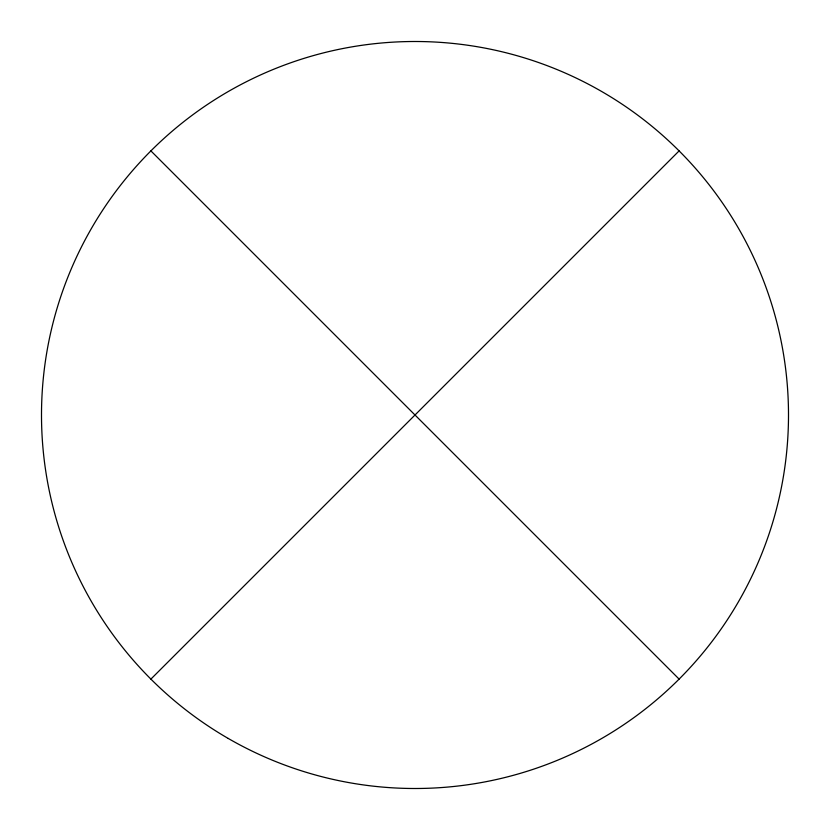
<?xml version="1.0" encoding="UTF-8"?>
<svg xmlns="http://www.w3.org/2000/svg" width="830" height="830" viewBox="0 0 830 830"><rect width="100%" height="100%" fill="white"/><g stroke="black" fill="none" stroke-linecap="round" stroke-linejoin="round"><path stroke-width="1.25" d="M150.894 679.106L679.106 150.894M150.894 150.894L679.106 679.106M228.25 738.461A373.5 373.5 0 0 0 788.5 415A373.5 373.5 0 0 0 228.25 91.539A373.5 373.5 0 0 0 228.25 738.461"/></g></svg>
